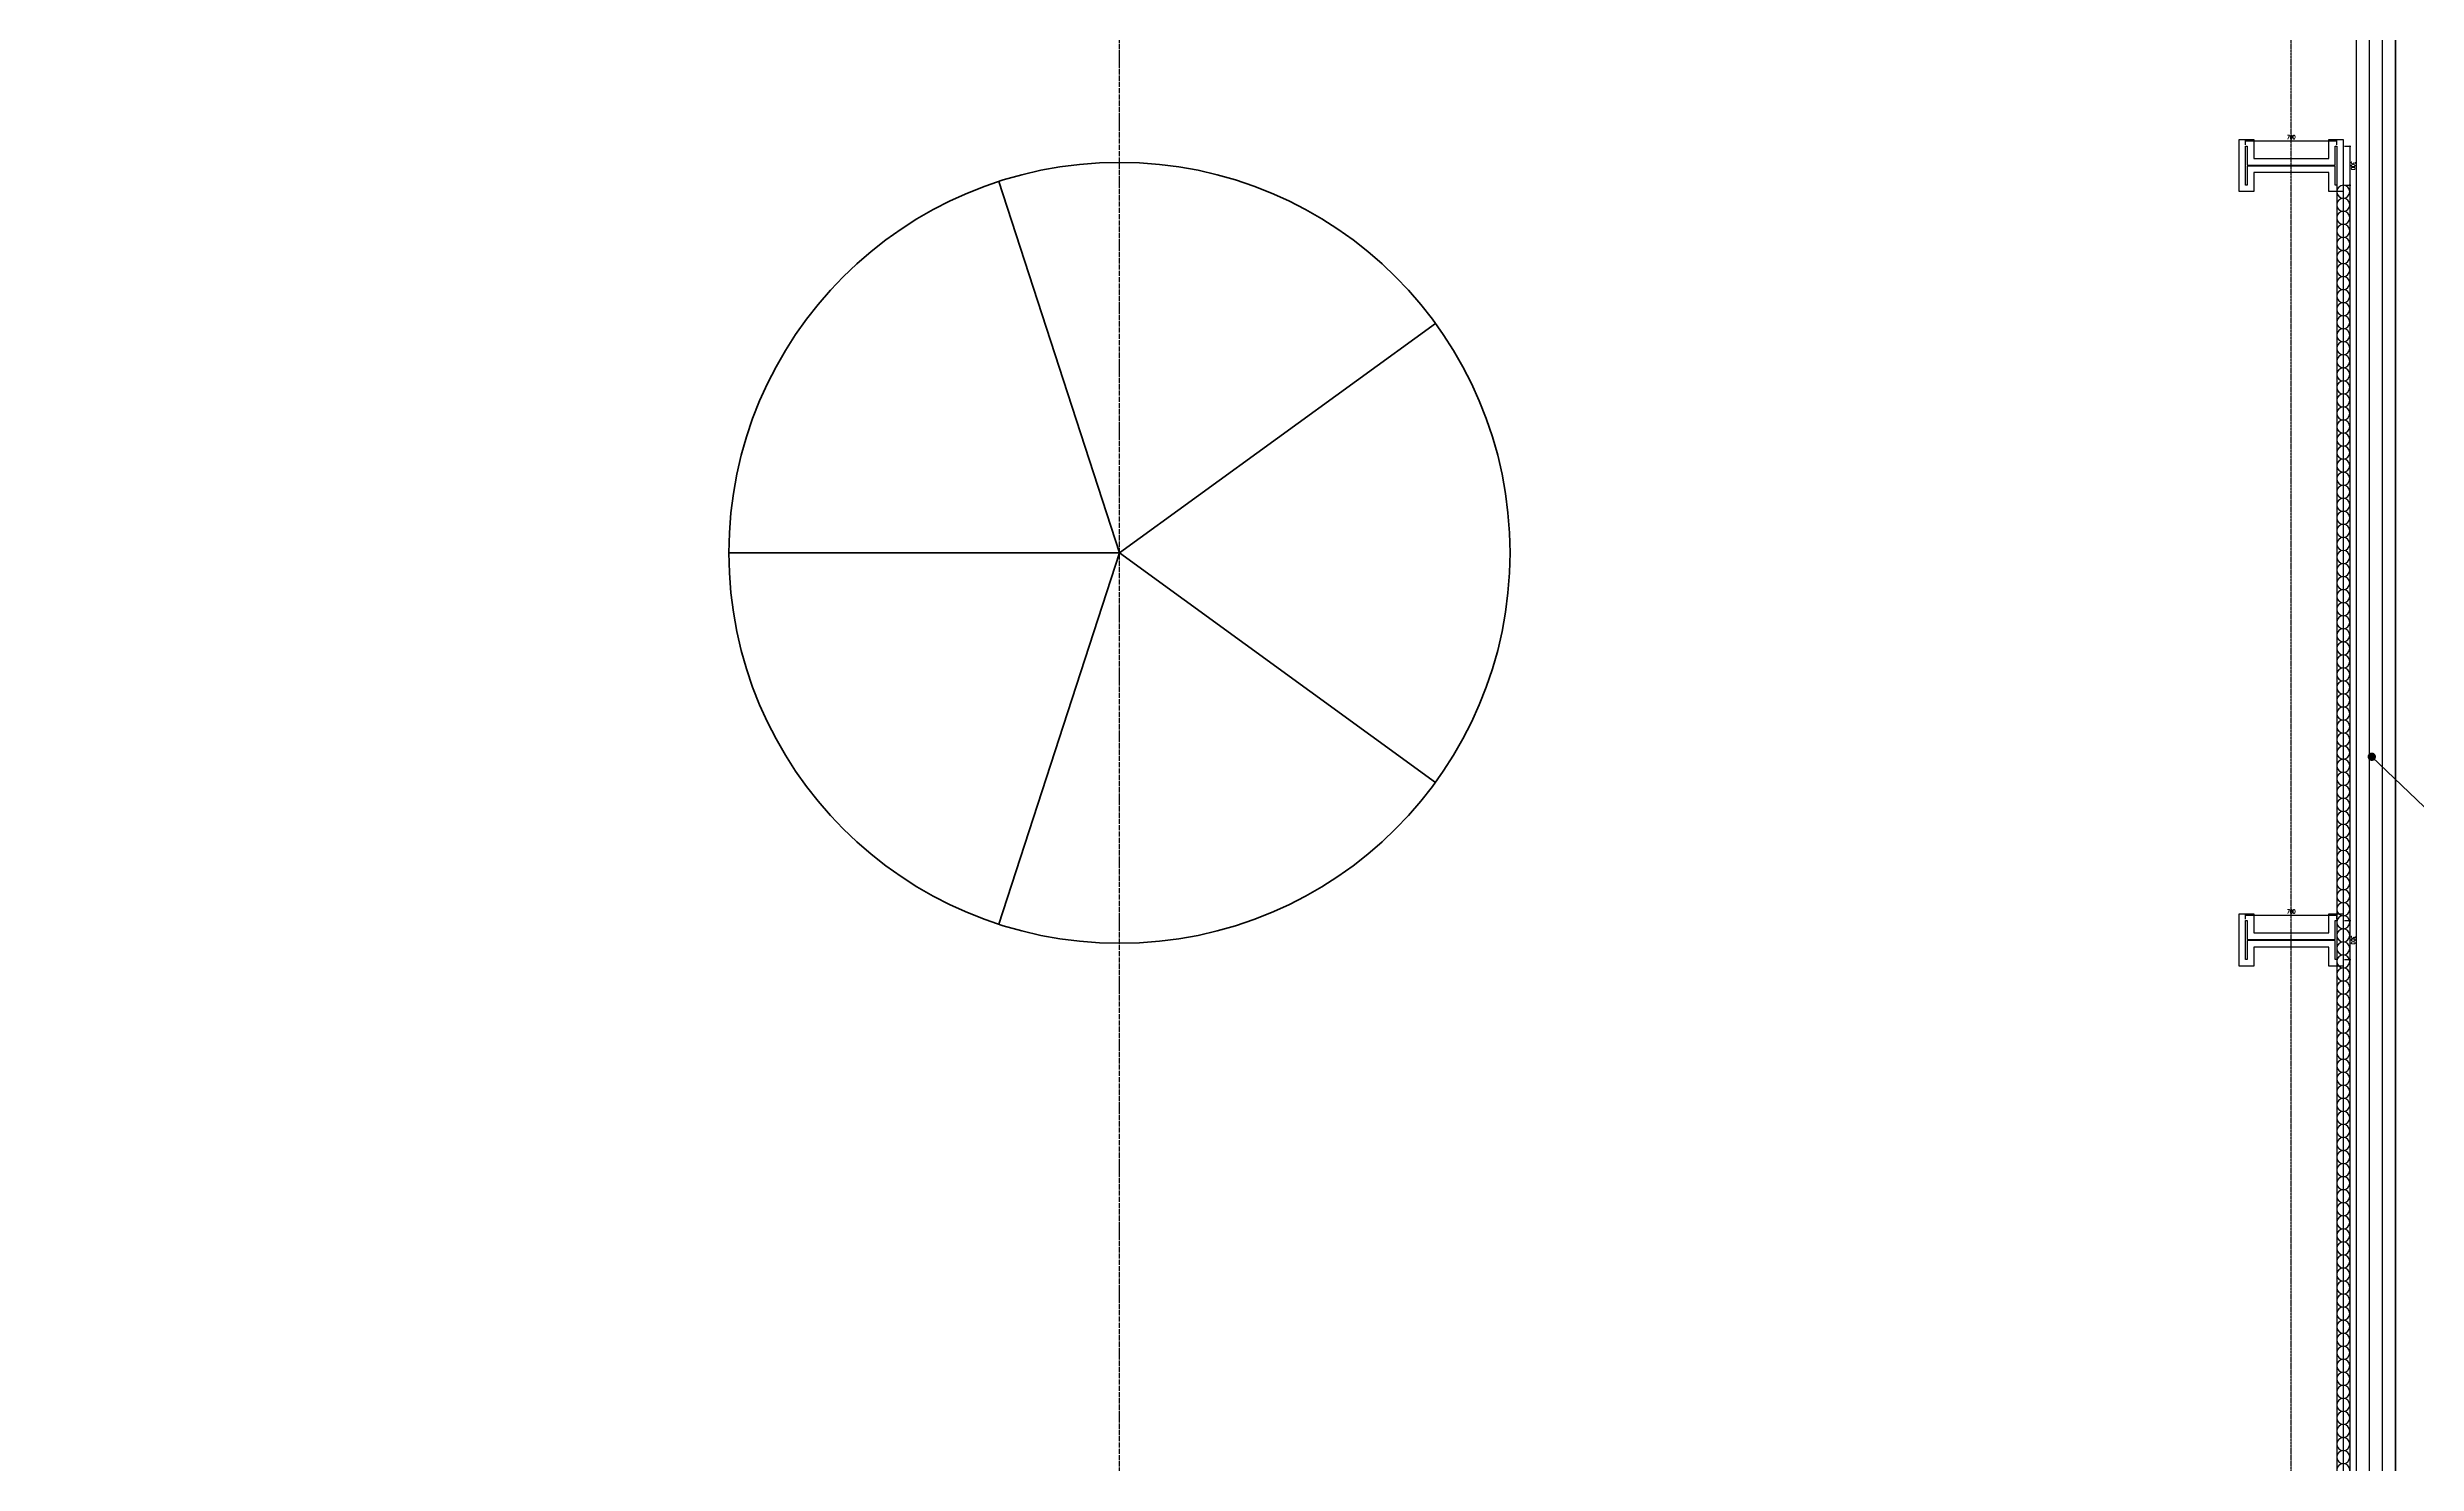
# Model space of a CAD drawing. Extents: x -954573 to 446329, y 489853 to 1226784.
# Drawn here: x -146089 to -127891, y 604747 to 615629 of the extents above; entities that cross this region are included whole.
import ezdxf

# ---------------------------------------------------------------- set-up
doc = ezdxf.new("R2010")
doc.units = 0
doc.header["$LTSCALE"] = 10
doc.header["$MEASUREMENT"] = 0
doc.linetypes.add('10平面$0$DOTE', pattern=[2.42, 2, -0.2, 0.02, -0.2])
doc.linetypes.add('10平面$1$DASH', pattern=[0.35, 0.25, -0.1])
doc.layers.get('Defpoints').update_dxf_attribs({"color": 210})
for name, color, linetype in [('10平面$0$A-AXIS-DOTE', 8, '10平面$0$DOTE'), ('10平面$0$A-AXIS-DP', 8, 'Continuous'), ('10平面$0$A-AXIS-SYMB', 8, 'Continuous'), ('10平面$0$A-HATCH-2', 8, 'Continuous'), ('10平面$0$A-HRAIL', 8, 'Continuous'), ('10平面$0$A-LIN-V', 8, 'Continuous'), ('10平面$0$A-WINDOW', 8, 'Continuous'), ('10平面$0$AS-COLN', 8, 'Continuous'), ('10平面$0$AS-WALL', 8, 'Continuous'), ('10平面$0$CURTWALL', 8, 'Continuous'), ('10平面$0$DIM_SYMB', 8, 'Continuous'), ('A-LIN-V', 9, 'Continuous')]:
    doc.layers.add(name, color=color, linetype=linetype)
doc.styles.add('10平面$0$_TCH_DIM_T3', font='SIMPLEX', dxfattribs={"width": 0.705882, "bigfont": 'GBCBIG'})
doc.dimstyles.new('10平面$0$_TCH_ARCH&&10', dxfattribs={"dimtxt": 29.75, "dimasz": 10, "dimexe": 10, "dimexo": 10, "dimgap": 12.625, "dimtad": 1, "dimdec": 0, "dimzin": 0, "dimdsep": 46, "dimtxsty": '10平面$0$_TCH_DIM_T3', "dimblk": '10平面$0$_ArchTick', "dimcen": 0.09, "dimclrt": 7, "dimazin": 2, "dimtfac": 1, "dimtdec": 0, "dimtix": 1, "dimtmove": 2, "dimatfit": 3, "dimfxl": 0, "dimtolj": 1, "dimtzin": 0, "dimarcsym": 0})

# ---------------------------------------------------------------- blocks, each defined once
blk = doc.blocks.new('10平面$0$dote')
at = {"layer": '10平面$0$A-AXIS-DOTE'}
blk.add_line((91882.2, -264080), (91882.2, 36662.3), dxfattribs=at)
at = {"layer": '10平面$0$A-AXIS-DOTE', "ltscale": 2}
blk.add_line((82882.2, -264080), (82882.2, -167560.7), dxfattribs=at)
blk = doc.blocks.new('10平面$0$w4324324')
at = {"layer": '10平面$0$A-HATCH-2', "lineweight": 60}
for q in [(-1694760, 686605), (-1697614, 684532), (-1691907, 684532), (-1696524, 681178), (-1692997, 681178)]:
    blk.add_line((-1694760, 683605), q, dxfattribs=at)
blk.add_circle((-1694760, 683605), 3000, dxfattribs=at)
blk = doc.blocks.new('10平面$0$342343')
at = {"layer": '10平面$0$A-LIN-V'}
blk.add_blockref('10平面$0$w4324324', (1084560, -62444), dxfattribs=at)
blk = doc.blocks.new('10平面$0$_ArchTick')
at = {"color": 0, "linetype": 'ByBlock', "const_width": 0.4}
blk.add_lwpolyline([(-0.5, -0.5), (0.5, 0.5)], dxfattribs=at)
blk = doc.blocks.new('*D3404')
at = {"layer": '10平面$0$A-AXIS-DP', "color": 0, "lineweight": -2}
for p, q in [((-195790, 766880), (-195790, 766929)), ((-195790, 766919), (-195490, 766919)), ((-195490, 766880), (-195490, 766929))]:
    blk.add_line(p, q, dxfattribs=at)
at = {"layer": 'Defpoints', "color": 0}
for p in [(-195490, 766919), (-195790, 766870), (-195490, 766870)]:
    blk.add_point(p, dxfattribs=at)
at = {"layer": '10平面$0$A-AXIS-DP', "color": 0, "lineweight": -2, "xscale": 10, "yscale": 10, "zscale": 10, "rotation": 180}
blk.add_blockref('10平面$0$_ArchTick', (-195790, 766919), dxfattribs=at)
at = {"layer": '10平面$0$A-AXIS-DP', "color": 0, "lineweight": -2, "xscale": 10, "yscale": 10, "zscale": 10}
blk.add_blockref('10平面$0$_ArchTick', (-195490, 766919), dxfattribs=at)
at = {"layer": '10平面$0$A-AXIS-DP', "color": 7, "insert": (-195640, 766946), "char_height": 29.8, "attachment_point": 5, "style": '10平面$0$_TCH_DIM_T3'}
blk.add_mtext('\\A1;300', dxfattribs=at)
blk = doc.blocks.new('*D3405')
at = {"layer": '10平面$0$A-AXIS-DP', "color": 0, "lineweight": -2}
for p, q in [((-195800, 766820), (-195841, 766820)), ((-195831, 766120), (-195831, 766820)), ((-195800, 766120), (-195841, 766120))]:
    blk.add_line(p, q, dxfattribs=at)
at = {"layer": 'Defpoints', "color": 0}
for p in [(-195831, 766820), (-195790, 766820), (-195790, 766120)]:
    blk.add_point(p, dxfattribs=at)
at = {"layer": '10平面$0$A-AXIS-DP', "color": 0, "lineweight": -2, "xscale": 10, "yscale": 10, "zscale": 10}
for p, rotation in [((-195831, 766820), 90), ((-195831, 766120), 270)]:
    blk.add_blockref('10平面$0$_ArchTick', p, dxfattribs=dict(at, rotation=rotation))
at = {"layer": '10平面$0$A-AXIS-DP', "color": 7, "insert": (-195859, 766470), "char_height": 29.8, "attachment_point": 5, "rotation": 90, "style": '10平面$0$_TCH_DIM_T3'}
blk.add_mtext('\\A1;700', dxfattribs=at)
blk = doc.blocks.new('10平面$0$99平面图例外参$0$$LinePat$圆环')
for points in [[(0, 150), (300, 150)], [(0, 0), (300, 0)], [(0, -150), (300, -150)]]:
    blk.add_lwpolyline(points)
at = {"color": 0}
blk.add_circle((150, 0), 150, dxfattribs=at)
blk = doc.blocks.new('10平面$0$34242343243')
at = {"layer": '10平面$0$A-HRAIL', "xscale": -0.3341019207554806, "yscale": 0.3333333333333333, "zscale": 0.3333333333333333, "rotation": 90}
for p in [(-128454, 614570), (-128454, 614469), (-128454, 614369), (-128454, 614269), (-128454, 614169), (-128454, 614068), (-128454, 613968), (-128454, 613868), (-128454, 613768), (-128454, 613667), (-128454, 613567), (-128454, 613467), (-128454, 613367), (-128454, 613267), (-128454, 613166), (-128454, 613066), (-128454, 612966), (-128454, 612866), (-128454, 612765), (-128454, 612665), (-128454, 612565), (-128454, 612465), (-128454, 612364), (-128454, 612264), (-128454, 612164), (-128454, 612064), (-128454, 611964), (-128454, 611863), (-128454, 611763), (-128454, 611663), (-128454, 611563), (-128454, 611462), (-128454, 611362), (-128454, 611262), (-128454, 611162), (-128454, 611061), (-128454, 610961), (-128454, 610861), (-128454, 610761), (-128454, 610661), (-128454, 610560), (-128454, 610460), (-128454, 610360), (-128454, 610260), (-128454, 610159), (-128454, 610059), (-128454, 609959), (-128454, 609859), (-128454, 609758), (-128454, 609658), (-128454, 609558), (-128454, 609458), (-128454, 609358), (-128454, 609257), (-128454, 609157), (-128454, 609057), (-128454, 608957), (-128454, 608856), (-128454, 608756), (-128454, 608656), (-128454, 608556), (-128454, 608455), (-128454, 608355), (-128454, 608255), (-128454, 608155), (-128454, 608055), (-128454, 607954), (-128454, 607854), (-128454, 607754), (-128454, 607654), (-128454, 607553), (-128454, 607453), (-128454, 607353), (-128454, 607253), (-128454, 607152), (-128454, 607052), (-128454, 606952), (-128454, 606852), (-128454, 606752), (-128454, 606651), (-128454, 606551), (-128454, 606451), (-128454, 606351), (-128454, 606250), (-128454, 606150), (-128454, 606050), (-128454, 605950), (-128454, 605849), (-128454, 605749), (-128454, 605649), (-128454, 605549), (-128454, 605449), (-128454, 605348), (-128454, 605248), (-128454, 605148), (-128454, 605048), (-128454, 604947), (-128454, 604847), (-128454, 604747)]:
    blk.add_blockref('10平面$0$99平面图例外参$0$$LinePat$圆环', p, dxfattribs=at)
blk = doc.blocks.new('10平面$0$nt66')
at = {"layer": '10平面$0$A-HATCH-2'}
blk.add_lwpolyline([(-195840, 766870), (-195440, 766870), (-195440, 766758), (-195586, 766758), (-195586, 766182), (-195440, 766182), (-195440, 766070), (-195840, 766070), (-195840, 766182), (-195694, 766182), (-195694, 766758), (-195840, 766758)], close=True, dxfattribs=at)
at = {"layer": '10平面$0$AS-COLN'}
blk.add_lwpolyline([(-195790, 766820), (-195490, 766820), (-195490, 766808), (-195636, 766808), (-195636, 766132), (-195490, 766132), (-195490, 766120), (-195790, 766120), (-195790, 766132), (-195644, 766132), (-195644, 766808), (-195790, 766808)], close=True, dxfattribs=at)
at = {"layer": '10平面$0$A-AXIS-DP'}
for p1, p2, distance, picture, middle in [((-195790, 766870), (-195490, 766870), 48.8, '*D3404', (-195640, 766946.2)), ((-195790, 766120), (-195790, 766820), 41.2, '*D3405', (-195858.7, 766470))]:
    dim = blk.add_aligned_dim(p1=p1, p2=p2, distance=distance, dimstyle='10平面$0$_TCH_ARCH&&10', dxfattribs=at)
    dim.commit()
    dim.dimension.update_dxf_attribs({"geometry": picture, "text_midpoint": middle})
blk = doc.blocks.new('10平面$0$42343')
at = {"rotation": 270}
for p in [(-895324, 419080), (-895324, 413130)]:
    blk.add_blockref('10平面$0$nt66', p, dxfattribs=at)
blk = doc.blocks.new('10平面')
at = {"linetype": '10平面$1$DASH', "ltscale": 2}
blk.add_lwpolyline([(-147254.2, 602370), (-128054.2, 602370), (-128054.2, 621119.8), (-147254.2, 621119.8)], close=True, dxfattribs=at)
at = {"layer": '10平面$0$A-AXIS-SYMB'}
blk.add_line((-128235.2, 610178.2), (-127660, 609630), dxfattribs=at)
at = {"layer": '10平面$0$A-AXIS-SYMB', "const_width": 32}
blk.add_lwpolyline([(-128246.8, 610189.2, 1), (-128223.6, 610167.1, 1)], format="xyb", close=True, dxfattribs=at)
at = {"layer": '10平面$0$CURTWALL'}
for p, q in [((-128354.2, 620720), (-128354.2, 601540)), ((-128254.2, 620720), (-128254.2, 601540)), ((-128154.2, 620720), (-128154.2, 601540)), ((-128054.2, 620720), (-128054.2, 601540))]:
    blk.add_line(p, q, dxfattribs=at)
at = {"layer": '10平面$0$A-LIN-V', "rotation": 90}
blk.add_blockref('10平面$0$342343', (483306.5, 1221945), dxfattribs=at)
at = {"layer": '10平面$0$A-WINDOW'}
blk.add_blockref('10平面$0$42343', (0, 0), dxfattribs=at)
at = {"layer": '10平面$0$AS-WALL'}
blk.add_blockref('10平面$0$dote', (-220736.4, 804820), dxfattribs=at)
at = {"layer": '10平面$0$DIM_SYMB'}
blk.add_blockref('10平面$0$34242343243', (0, 0), dxfattribs=at)

msp = doc.modelspace()

# ---------------------------------------------------------------- block references
at = {"layer": 'A-LIN-V'}
msp.add_blockref('10平面', (0, 0), dxfattribs=at)

doc.saveas('drawing.dxf')
